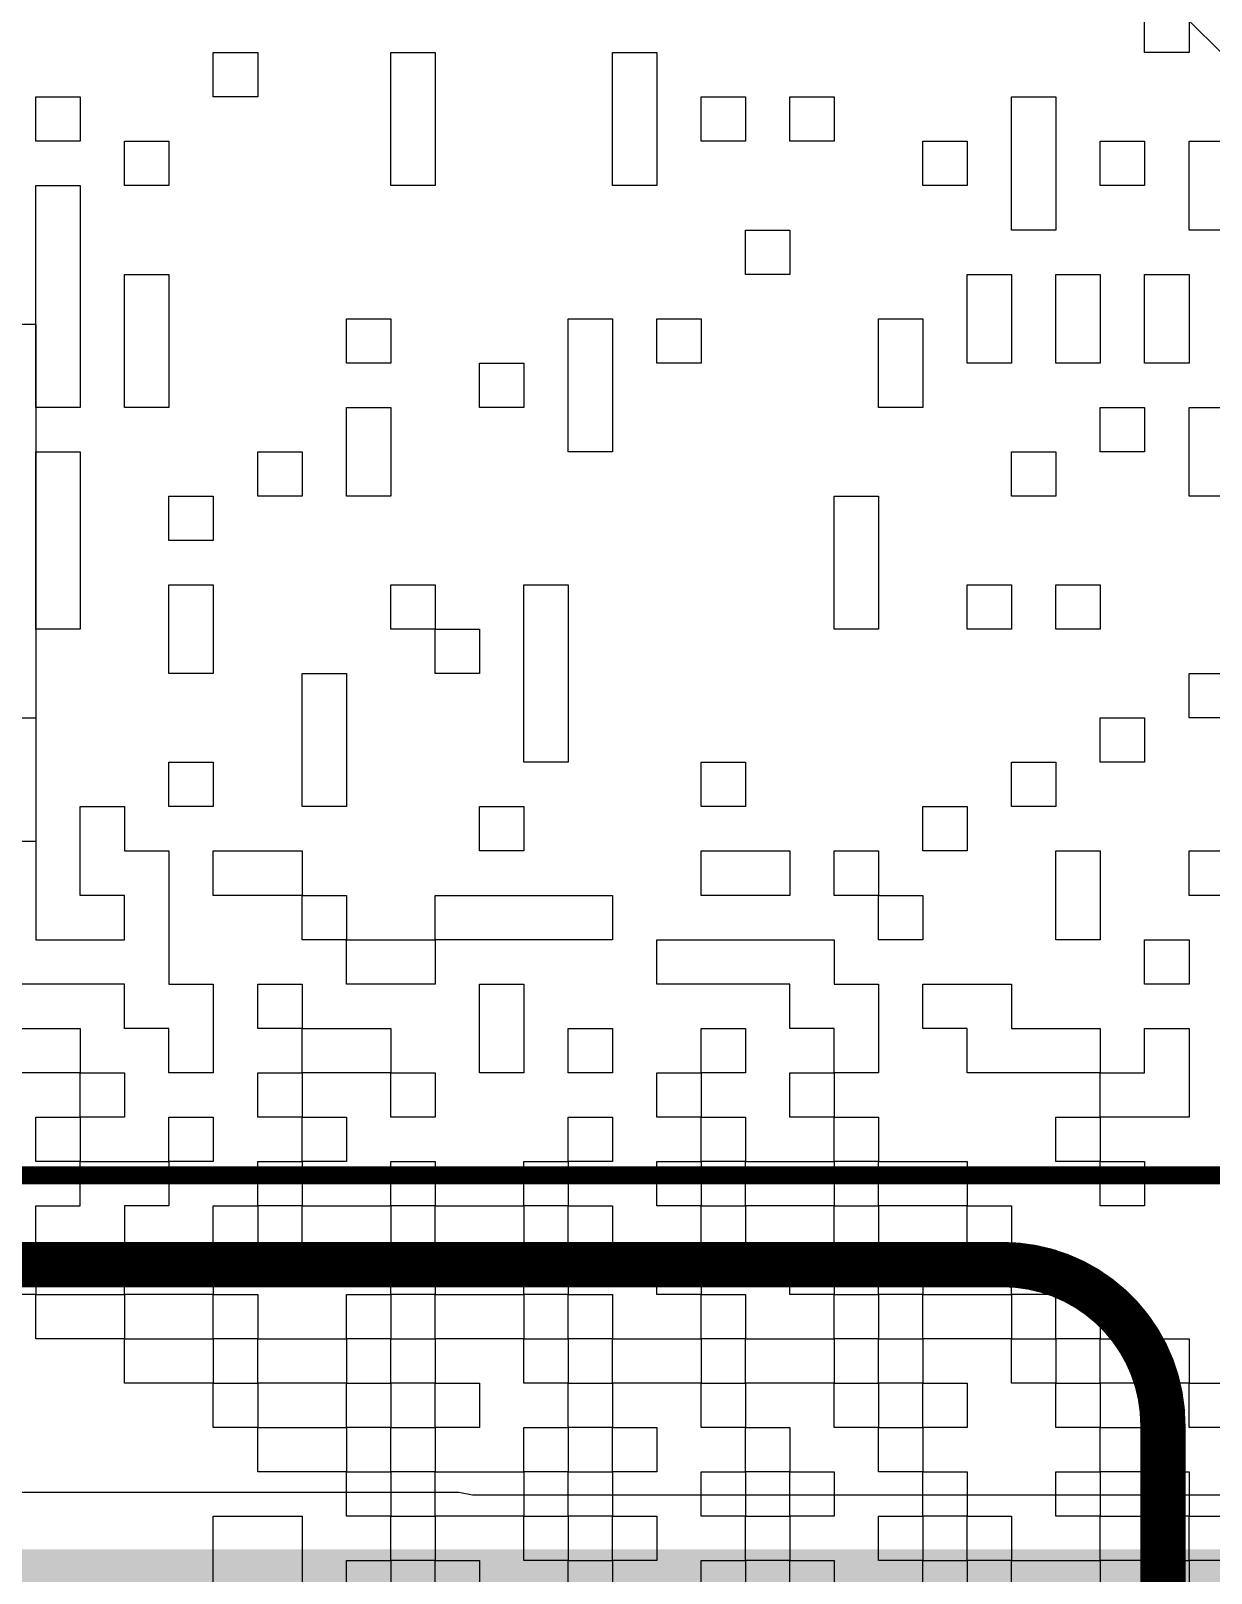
# Model space of a CAD drawing. Header units: inches. Extents: x 0.02 to 6.01, y 0.01 to 5.6.
# Drawn here: x 3.3104 to 3.4406, y 3.1008 to 3.2709 of the extents above; entities that cross this region are included whole.
import ezdxf

# ---------------------------------------------------------------- set-up
doc = ezdxf.new("R2010")
doc.units = ezdxf.units.IN
doc.header["$MEASUREMENT"] = 0
for name, color, linetype in [('Bottom Layer', 5, 'Continuous'), ('Bottom Overlay', 54, 'Continuous'), ('Mechanical 13', 56, 'Continuous'), ('Mechanical 15', 56, 'Continuous'), ('Top Layer', 1, 'Continuous'), ('Top Overlay', 2, 'Continuous'), ('Top Solder', 216, 'Continuous')]:
    doc.layers.add(name, color=color, linetype=linetype)

# ---------------------------------------------------------------- blocks, each defined once
blk = doc.blocks.new('XTAL_FOXSDLF_160_20_34')
at = {"layer": 'Top Solder'}
blk.add_hatch(color=216, dxfattribs=at).paths.add_polyline_path([(-0.29928, 0.04337), (-0.07474, 0.04337), (-0.07474, -0.04337), (-0.29928, -0.04337)])
at = {"layer": 'Mechanical 13'}
for points in [[(-0.23031, 0.05709, 0.005, 0.005, 0), (-0.23031, -0.05709, 0.005, 0.005, 0)], [(-0.2126, -0.0748, 0.005, 0.005, -0.414214), (-0.23031, -0.05709, 0.005, 0.005, 0)], [(0.2126, -0.0748, 0.005, 0.005, 0), (-0.2126, -0.0748, 0.005, 0.005, 0)]]:
    blk.add_lwpolyline(points, format="xyseb", dxfattribs=at)
for points in [[(-0.23156, -0.05709, 0.0025, 0.0025, 1), (-0.22906, -0.05709, 0.0025, 0.0025, 1)], [(-0.23156, -0.05709, 0.0025, 0.0025, 1), (-0.22906, -0.05709, 0.0025, 0.0025, 1)], [(-0.21385, -0.0748, 0.0025, 0.0025, 1), (-0.21135, -0.0748, 0.0025, 0.0025, 1)], [(-0.21385, -0.0748, 0.0025, 0.0025, 1), (-0.21135, -0.0748, 0.0025, 0.0025, 1)]]:
    blk.add_lwpolyline(points, format="xyseb", close=True, dxfattribs=at)
at = {"layer": 'Mechanical 15'}
blk.add_lwpolyline([(0.30512, -0.08465, 0.00197, 0.00197, 0), (-0.30512, -0.08465, 0.00197, 0.00197, 0)], format="xyseb", dxfattribs=at)
at = {"layer": 'Top Overlay'}
for points in [[(-0.23031, -0.04724, 0.005, 0.005, 0), (-0.23031, -0.05709, 0.005, 0.005, 0)], [(-0.2126, -0.0748, 0.005, 0.005, -0.414214), (-0.23031, -0.05709, 0.005, 0.005, 0)], [(0.2126, -0.0748, 0.005, 0.005, 0), (-0.2126, -0.0748, 0.005, 0.005, 0)]]:
    blk.add_lwpolyline(points, format="xyseb", dxfattribs=at)
for points in [[(-0.23156, -0.04724, 0.0025, 0.0025, 1), (-0.22906, -0.04724, 0.0025, 0.0025, 1)], [(-0.23156, -0.05709, 0.0025, 0.0025, 1), (-0.22906, -0.05709, 0.0025, 0.0025, 1)], [(-0.23156, -0.05709, 0.0025, 0.0025, 1), (-0.22906, -0.05709, 0.0025, 0.0025, 1)], [(-0.21385, -0.0748, 0.0025, 0.0025, 1), (-0.21135, -0.0748, 0.0025, 0.0025, 1)], [(-0.21385, -0.0748, 0.0025, 0.0025, 1), (-0.21135, -0.0748, 0.0025, 0.0025, 1)]]:
    blk.add_lwpolyline(points, format="xyseb", close=True, dxfattribs=at)

msp = doc.modelspace()

# ---------------------------------------------------------------- linework, layer by layer
at = {"layer": 'Bottom Layer'}
msp.add_lwpolyline([(4.54993, 5.5954, 0.01, 0.01, -0.760418), (3.00371, 0.01993, 0.01, 0.01, 0)], format="xyseb", dxfattribs=at)
at = {"layer": 'Bottom Overlay'}
for p, q in [((3.43329, 3.26851), (3.43329, 3.2734)), ((3.43819, 3.2734), (3.43819, 3.26851)), ((3.33053, 3.26851), (3.33543, 3.26851)), ((3.33053, 3.26361), (3.33053, 3.26851)), ((3.33543, 3.26851), (3.33543, 3.26361)), ((3.35011, 3.26361), (3.35011, 3.26851)), ((3.35011, 3.26851), (3.355, 3.26851)), ((3.355, 3.26851), (3.355, 3.25383)), ((3.37457, 3.25383), (3.37457, 3.26851)), ((3.37457, 3.26851), (3.37947, 3.26851)), ((3.37947, 3.26851), (3.37947, 3.26361)), ((3.43819, 3.26851), (3.43329, 3.26851)), ((3.31096, 3.25872), (3.31096, 3.26361)), ((3.31096, 3.26361), (3.31585, 3.26361)), ((3.31585, 3.26361), (3.31585, 3.25872)), ((3.33543, 3.26361), (3.33053, 3.26361)), ((3.35011, 3.25872), (3.35011, 3.26361)), ((3.37947, 3.26361), (3.37947, 3.25872)), ((3.38436, 3.25872), (3.38436, 3.26361)), ((3.38436, 3.26361), (3.38925, 3.26361)), ((3.38925, 3.26361), (3.38925, 3.25872)), ((3.39415, 3.25872), (3.39415, 3.26361)), ((3.39415, 3.26361), (3.39904, 3.26361)), ((3.39904, 3.26361), (3.39904, 3.25872)), ((3.41861, 3.25872), (3.41861, 3.26361)), ((3.41861, 3.26361), (3.42351, 3.26361)), ((3.42351, 3.26361), (3.42351, 3.24893)), ((3.31585, 3.25872), (3.31096, 3.25872)), ((3.32075, 3.25383), (3.32075, 3.25872)), ((3.32075, 3.25872), (3.32564, 3.25872)), ((3.32564, 3.25872), (3.32564, 3.25383)), ((3.35011, 3.25383), (3.35011, 3.25872)), ((3.37947, 3.25872), (3.37947, 3.25383)), ((3.38925, 3.25872), (3.38436, 3.25872)), ((3.39904, 3.25872), (3.39415, 3.25872)), ((3.40883, 3.25872), (3.41372, 3.25872)), ((3.40883, 3.25383), (3.40883, 3.25872)), ((3.41372, 3.25872), (3.41372, 3.25383)), ((3.41861, 3.25383), (3.41861, 3.25872)), ((3.4284, 3.25383), (3.4284, 3.25872)), ((3.4284, 3.25872), (3.43329, 3.25872)), ((3.43329, 3.25872), (3.43329, 3.25383)), ((3.43819, 3.24893), (3.43819, 3.25872)), ((3.43819, 3.25872), (3.44308, 3.25872)), ((3.31096, 3.23425), (3.31096, 3.25383)), ((3.31096, 3.25383), (3.31585, 3.25383)), ((3.31585, 3.25383), (3.31585, 3.22936)), ((3.32564, 3.25383), (3.32075, 3.25383)), ((3.355, 3.25383), (3.35011, 3.25383)), ((3.37947, 3.25383), (3.37457, 3.25383)), ((3.41372, 3.25383), (3.40883, 3.25383)), ((3.41861, 3.24893), (3.41861, 3.25383)), ((3.43329, 3.25383), (3.4284, 3.25383)), ((3.38925, 3.24893), (3.39415, 3.24893)), ((3.38925, 3.24404), (3.38925, 3.24893)), ((3.39415, 3.24893), (3.39415, 3.24404)), ((3.42351, 3.24893), (3.41861, 3.24893)), ((3.44308, 3.24893), (3.43819, 3.24893)), ((3.32075, 3.23915), (3.32075, 3.24404)), ((3.32075, 3.24404), (3.32564, 3.24404)), ((3.32564, 3.24404), (3.32564, 3.22936)), ((3.39415, 3.24404), (3.38925, 3.24404)), ((3.41372, 3.23915), (3.41372, 3.24404)), ((3.41372, 3.24404), (3.41861, 3.24404)), ((3.41861, 3.24404), (3.41861, 3.23425)), ((3.42351, 3.23425), (3.42351, 3.24404)), ((3.42351, 3.24404), (3.4284, 3.24404)), ((3.4284, 3.24404), (3.4284, 3.23915)), ((3.43329, 3.24404), (3.43819, 3.24404)), ((3.43329, 3.23425), (3.43329, 3.24404)), ((3.43819, 3.24404), (3.43819, 3.23425)), ((3.32075, 3.22936), (3.32075, 3.23915)), ((3.34521, 3.23425), (3.34521, 3.23915)), ((3.34521, 3.23915), (3.35011, 3.23915)), ((3.35011, 3.23915), (3.35011, 3.23425)), ((3.36968, 3.22447), (3.36968, 3.23915)), ((3.36968, 3.23915), (3.37457, 3.23915)), ((3.37457, 3.23915), (3.37457, 3.23425)), ((3.37947, 3.23425), (3.37947, 3.23915)), ((3.37947, 3.23915), (3.38436, 3.23915)), ((3.38436, 3.23915), (3.38436, 3.23425)), ((3.40393, 3.23425), (3.40393, 3.23915)), ((3.40393, 3.23915), (3.40883, 3.23915)), ((3.40883, 3.23915), (3.40883, 3.22936)), ((3.41372, 3.23425), (3.41372, 3.23915)), ((3.4284, 3.23915), (3.4284, 3.23425)), ((3.31096, 3.22936), (3.31096, 3.23425)), ((3.35011, 3.23425), (3.34521, 3.23425)), ((3.35989, 3.22936), (3.35989, 3.23425)), ((3.35989, 3.23425), (3.36479, 3.23425)), ((3.36479, 3.23425), (3.36479, 3.22936)), ((3.37457, 3.23425), (3.37457, 3.22447)), ((3.38436, 3.23425), (3.37947, 3.23425)), ((3.40393, 3.22936), (3.40393, 3.23425)), ((3.41861, 3.23425), (3.41372, 3.23425)), ((3.4284, 3.23425), (3.42351, 3.23425)), ((3.43819, 3.23425), (3.43329, 3.23425)), ((3.31585, 3.22936), (3.31096, 3.22936)), ((3.32564, 3.22936), (3.32075, 3.22936)), ((3.34521, 3.22936), (3.35011, 3.22936)), ((3.34521, 3.21957), (3.34521, 3.22936)), ((3.35011, 3.22936), (3.35011, 3.21957)), ((3.36479, 3.22936), (3.35989, 3.22936)), ((3.40883, 3.22936), (3.40393, 3.22936)), ((3.4284, 3.22447), (3.4284, 3.22936)), ((3.4284, 3.22936), (3.43329, 3.22936)), ((3.43329, 3.22936), (3.43329, 3.22447)), ((3.43819, 3.21957), (3.43819, 3.22936)), ((3.43819, 3.22936), (3.44308, 3.22936)), ((3.31096, 3.20489), (3.31096, 3.22447)), ((3.31096, 3.22447), (3.31585, 3.22447)), ((3.31585, 3.22447), (3.31585, 3.20489)), ((3.33543, 3.21957), (3.33543, 3.22447)), ((3.33543, 3.22447), (3.34032, 3.22447)), ((3.34032, 3.22447), (3.34032, 3.21957)), ((3.37457, 3.22447), (3.36968, 3.22447)), ((3.41861, 3.21957), (3.41861, 3.22447)), ((3.41861, 3.22447), (3.42351, 3.22447)), ((3.42351, 3.22447), (3.42351, 3.21957)), ((3.43329, 3.22447), (3.4284, 3.22447)), ((3.32564, 3.21468), (3.32564, 3.21957)), ((3.32564, 3.21957), (3.33053, 3.21957)), ((3.33053, 3.21957), (3.33053, 3.21468)), ((3.34032, 3.21957), (3.33543, 3.21957)), ((3.35011, 3.21957), (3.34521, 3.21957)), ((3.39904, 3.20979), (3.39904, 3.21957)), ((3.39904, 3.21957), (3.40393, 3.21957)), ((3.40393, 3.21957), (3.40393, 3.20489)), ((3.42351, 3.21957), (3.41861, 3.21957)), ((3.44308, 3.21957), (3.43819, 3.21957)), ((3.33053, 3.21468), (3.32564, 3.21468)), ((3.32564, 3.20489), (3.32564, 3.20979)), ((3.32564, 3.20979), (3.33053, 3.20979)), ((3.33053, 3.20979), (3.33053, 3.2)), ((3.35011, 3.20489), (3.35011, 3.20979)), ((3.35011, 3.20979), (3.355, 3.20979)), ((3.355, 3.20979), (3.355, 3.20489)), ((3.36479, 3.20489), (3.36479, 3.20979)), ((3.36479, 3.20979), (3.36968, 3.20979)), ((3.36968, 3.20979), (3.36968, 3.19021)), ((3.39904, 3.20489), (3.39904, 3.20979)), ((3.41372, 3.20489), (3.41372, 3.20979)), ((3.41372, 3.20979), (3.41861, 3.20979)), ((3.41861, 3.20979), (3.41861, 3.20489)), ((3.42351, 3.20979), (3.4284, 3.20979)), ((3.42351, 3.20489), (3.42351, 3.20979)), ((3.4284, 3.20979), (3.4284, 3.20489)), ((3.31585, 3.20489), (3.31096, 3.20489)), ((3.32564, 3.2), (3.32564, 3.20489)), ((3.355, 3.20489), (3.35011, 3.20489)), ((3.355, 3.20489), (3.35989, 3.20489)), ((3.355, 3.2), (3.355, 3.20489)), ((3.35989, 3.20489), (3.35989, 3.2)), ((3.36479, 3.19021), (3.36479, 3.20489)), ((3.40393, 3.20489), (3.39904, 3.20489)), ((3.41861, 3.20489), (3.41372, 3.20489)), ((3.4284, 3.20489), (3.42351, 3.20489)), ((3.33053, 3.2), (3.32564, 3.2)), ((3.34032, 3.18532), (3.34032, 3.2)), ((3.34032, 3.2), (3.34521, 3.2)), ((3.34521, 3.2), (3.34521, 3.19021)), ((3.35989, 3.2), (3.355, 3.2)), ((3.43819, 3.19511), (3.43819, 3.2)), ((3.43819, 3.2), (3.44308, 3.2)), ((3.30607, 3.19511), (3.31096, 3.19511)), ((3.31096, 3.19511), (3.31096, 3.17064)), ((3.4284, 3.19021), (3.4284, 3.19511)), ((3.4284, 3.19511), (3.43329, 3.19511)), ((3.43329, 3.19511), (3.43329, 3.19021)), ((3.44308, 3.19511), (3.43819, 3.19511)), ((3.32564, 3.18532), (3.32564, 3.19021)), ((3.32564, 3.19021), (3.33053, 3.19021)), ((3.33053, 3.19021), (3.33053, 3.18532)), ((3.34521, 3.19021), (3.34521, 3.18532)), ((3.36968, 3.19021), (3.36479, 3.19021)), ((3.38436, 3.18532), (3.38436, 3.19021)), ((3.38436, 3.19021), (3.38925, 3.19021)), ((3.38925, 3.19021), (3.38925, 3.18532)), ((3.41861, 3.18532), (3.41861, 3.19021)), ((3.41861, 3.19021), (3.42351, 3.19021)), ((3.42351, 3.19021), (3.42351, 3.18532)), ((3.43329, 3.19021), (3.4284, 3.19021)), ((3.31585, 3.17553), (3.31585, 3.18532)), ((3.31585, 3.18532), (3.32075, 3.18532)), ((3.32075, 3.18532), (3.32075, 3.18043)), ((3.33053, 3.18532), (3.32564, 3.18532)), ((3.34521, 3.18532), (3.34032, 3.18532)), ((3.35989, 3.18532), (3.36479, 3.18532)), ((3.35989, 3.18043), (3.35989, 3.18532)), ((3.36479, 3.18532), (3.36479, 3.18043)), ((3.38925, 3.18532), (3.38436, 3.18532)), ((3.40883, 3.18043), (3.40883, 3.18532)), ((3.40883, 3.18532), (3.41372, 3.18532)), ((3.41372, 3.18532), (3.41372, 3.18043)), ((3.42351, 3.18532), (3.41861, 3.18532)), ((3.32075, 3.18043), (3.32564, 3.18043)), ((3.32564, 3.18043), (3.32564, 3.16575)), ((3.33053, 3.17553), (3.33053, 3.18043)), ((3.33053, 3.18043), (3.34032, 3.18043)), ((3.34032, 3.18043), (3.34032, 3.17553)), ((3.36479, 3.18043), (3.35989, 3.18043)), ((3.38436, 3.17553), (3.38436, 3.18043)), ((3.38436, 3.18043), (3.39415, 3.18043)), ((3.39415, 3.18043), (3.39415, 3.17553)), ((3.39904, 3.17553), (3.39904, 3.18043)), ((3.39904, 3.18043), (3.40393, 3.18043)), ((3.40393, 3.18043), (3.40393, 3.17553)), ((3.41372, 3.18043), (3.40883, 3.18043)), ((3.42351, 3.17064), (3.42351, 3.18043)), ((3.42351, 3.18043), (3.4284, 3.18043)), ((3.4284, 3.18043), (3.4284, 3.17553)), ((3.43819, 3.17553), (3.43819, 3.18043)), ((3.43819, 3.18043), (3.44308, 3.18043)), ((3.32075, 3.17553), (3.31585, 3.17553)), ((3.32075, 3.17064), (3.32075, 3.17553)), ((3.33543, 3.17553), (3.33053, 3.17553)), ((3.34032, 3.17553), (3.33543, 3.17553)), ((3.34032, 3.17553), (3.34521, 3.17553)), ((3.34032, 3.17064), (3.34032, 3.17553)), ((3.34521, 3.17553), (3.34521, 3.17064)), ((3.355, 3.17064), (3.355, 3.17553)), ((3.355, 3.17553), (3.37457, 3.17553)), ((3.37457, 3.17553), (3.37457, 3.17064)), ((3.38925, 3.17553), (3.38436, 3.17553)), ((3.39415, 3.17553), (3.38925, 3.17553)), ((3.40393, 3.17553), (3.39904, 3.17553)), ((3.40393, 3.17553), (3.40883, 3.17553)), ((3.40393, 3.17064), (3.40393, 3.17553)), ((3.40883, 3.17553), (3.40883, 3.17064)), ((3.4284, 3.17553), (3.4284, 3.17064)), ((3.44308, 3.17553), (3.43819, 3.17553)), ((3.31096, 3.17064), (3.32075, 3.17064)), ((3.34521, 3.17064), (3.34032, 3.17064)), ((3.34521, 3.16575), (3.34521, 3.17064)), ((3.34521, 3.17064), (3.355, 3.17064)), ((3.355, 3.17064), (3.355, 3.16575)), ((3.37457, 3.17064), (3.355, 3.17064)), ((3.37947, 3.16575), (3.37947, 3.17064)), ((3.37947, 3.17064), (3.39904, 3.17064)), ((3.39904, 3.17064), (3.39904, 3.16575)), ((3.40883, 3.17064), (3.40393, 3.17064)), ((3.4284, 3.17064), (3.42351, 3.17064)), ((3.43329, 3.16575), (3.43329, 3.17064)), ((3.43329, 3.17064), (3.43819, 3.17064)), ((3.43819, 3.17064), (3.43819, 3.16575)), ((3.31585, 3.16575), (3.30607, 3.16575)), ((3.32075, 3.16575), (3.31585, 3.16575)), ((3.32075, 3.16085), (3.32075, 3.16575)), ((3.32564, 3.16575), (3.33053, 3.16575)), ((3.33053, 3.16575), (3.33053, 3.15596)), ((3.33543, 3.16575), (3.34032, 3.16575)), ((3.33543, 3.16085), (3.33543, 3.16575)), ((3.34032, 3.16575), (3.34032, 3.16085)), ((3.355, 3.16575), (3.34521, 3.16575)), ((3.35989, 3.16575), (3.36479, 3.16575)), ((3.35989, 3.15596), (3.35989, 3.16575)), ((3.36479, 3.16575), (3.36479, 3.15596)), ((3.39415, 3.16575), (3.37947, 3.16575)), ((3.39415, 3.16085), (3.39415, 3.16575)), ((3.39904, 3.16575), (3.40393, 3.16575)), ((3.40393, 3.16575), (3.40393, 3.15596)), ((3.40883, 3.16085), (3.40883, 3.16575)), ((3.40883, 3.16575), (3.41861, 3.16575)), ((3.41861, 3.16575), (3.41861, 3.16085)), ((3.43819, 3.16575), (3.43329, 3.16575)), ((3.30607, 3.16085), (3.31585, 3.16085)), ((3.31585, 3.16085), (3.31585, 3.15596)), ((3.32564, 3.16085), (3.32075, 3.16085)), ((3.32564, 3.15596), (3.32564, 3.16085)), ((3.34032, 3.16085), (3.33543, 3.16085)), ((3.34032, 3.15596), (3.34032, 3.16085)), ((3.34032, 3.16085), (3.34521, 3.16085)), ((3.34521, 3.16085), (3.35011, 3.16085)), ((3.35011, 3.16085), (3.35011, 3.15596)), ((3.36968, 3.16085), (3.37457, 3.16085)), ((3.36968, 3.15596), (3.36968, 3.16085)), ((3.37457, 3.16085), (3.37457, 3.15596)), ((3.38436, 3.15596), (3.38436, 3.16085)), ((3.38436, 3.16085), (3.38925, 3.16085)), ((3.38925, 3.16085), (3.38925, 3.15596)), ((3.39904, 3.16085), (3.39415, 3.16085)), ((3.39904, 3.15596), (3.39904, 3.16085)), ((3.41372, 3.16085), (3.40883, 3.16085)), ((3.41372, 3.15596), (3.41372, 3.16085)), ((3.41861, 3.16085), (3.4284, 3.16085)), ((3.4284, 3.16085), (3.4284, 3.15596)), ((3.43329, 3.15596), (3.43329, 3.16085)), ((3.43329, 3.16085), (3.43819, 3.16085)), ((3.43819, 3.16085), (3.43819, 3.15107)), ((3.31585, 3.15596), (3.30607, 3.15596)), ((3.31585, 3.15596), (3.32075, 3.15596)), ((3.31585, 3.15107), (3.31585, 3.15596)), ((3.32075, 3.15596), (3.32075, 3.15107)), ((3.33053, 3.15596), (3.32564, 3.15596)), ((3.33543, 3.15107), (3.33543, 3.15596)), ((3.33543, 3.15596), (3.34032, 3.15596)), ((3.34032, 3.15596), (3.34032, 3.15107)), ((3.35011, 3.15596), (3.34032, 3.15596)), ((3.35011, 3.15107), (3.35011, 3.15596)), ((3.35011, 3.15596), (3.355, 3.15596)), ((3.355, 3.15596), (3.355, 3.15107)), ((3.36479, 3.15596), (3.35989, 3.15596)), ((3.37457, 3.15596), (3.36968, 3.15596)), ((3.37947, 3.15107), (3.37947, 3.15596)), ((3.37947, 3.15596), (3.38436, 3.15596)), ((3.38436, 3.15596), (3.38436, 3.15107)), ((3.38925, 3.15596), (3.38436, 3.15596)), ((3.39415, 3.15107), (3.39415, 3.15596)), ((3.39415, 3.15596), (3.39904, 3.15596)), ((3.39904, 3.15596), (3.39904, 3.15107)), ((3.40393, 3.15596), (3.39904, 3.15596)), ((3.4284, 3.15596), (3.41372, 3.15596)), ((3.4284, 3.15107), (3.4284, 3.15596)), ((3.4284, 3.15596), (3.43329, 3.15596)), ((3.31096, 3.15107), (3.31585, 3.15107)), ((3.31096, 3.14617), (3.31096, 3.15107)), ((3.32075, 3.15107), (3.31585, 3.15107)), ((3.31585, 3.15107), (3.31585, 3.14617)), ((3.32564, 3.14617), (3.32564, 3.15107)), ((3.32564, 3.15107), (3.33053, 3.15107)), ((3.33053, 3.15107), (3.33053, 3.14617)), ((3.34032, 3.15107), (3.33543, 3.15107)), ((3.34032, 3.14617), (3.34032, 3.15107)), ((3.34032, 3.15107), (3.34521, 3.15107)), ((3.34521, 3.15107), (3.34521, 3.14617)), ((3.355, 3.15107), (3.35011, 3.15107)), ((3.36968, 3.14617), (3.36968, 3.15107)), ((3.36968, 3.15107), (3.37457, 3.15107)), ((3.37457, 3.15107), (3.37457, 3.14617)), ((3.38436, 3.15107), (3.37947, 3.15107)), ((3.38436, 3.15107), (3.38925, 3.15107)), ((3.38436, 3.14617), (3.38436, 3.15107)), ((3.38925, 3.15107), (3.38925, 3.14617)), ((3.39904, 3.15107), (3.39415, 3.15107)), ((3.39904, 3.14617), (3.39904, 3.15107)), ((3.39904, 3.15107), (3.40393, 3.15107)), ((3.40393, 3.15107), (3.40393, 3.14617)), ((3.42351, 3.14617), (3.42351, 3.15107)), ((3.42351, 3.15107), (3.4284, 3.15107)), ((3.4284, 3.15107), (3.4284, 3.14617)), ((3.43819, 3.15107), (3.4284, 3.15107)), ((3.31585, 3.14617), (3.31096, 3.14617)), ((3.31585, 3.14128), (3.31585, 3.14617)), ((3.31585, 3.14617), (3.32564, 3.14617)), ((3.33053, 3.14617), (3.32564, 3.14617)), ((3.32564, 3.14617), (3.32564, 3.14128)), ((3.33543, 3.14128), (3.33543, 3.14617)), ((3.33543, 3.14617), (3.34032, 3.14617)), ((3.34032, 3.14617), (3.34032, 3.14128)), ((3.34521, 3.14617), (3.34032, 3.14617)), ((3.35011, 3.14128), (3.35011, 3.14617)), ((3.35011, 3.14617), (3.355, 3.14617)), ((3.355, 3.14617), (3.355, 3.14128)), ((3.36479, 3.14128), (3.36479, 3.14617)), ((3.36479, 3.14617), (3.36968, 3.14617)), ((3.37457, 3.14617), (3.36968, 3.14617)), ((3.36968, 3.14617), (3.36968, 3.14128)), ((3.37947, 3.14128), (3.37947, 3.14617)), ((3.37947, 3.14617), (3.38436, 3.14617)), ((3.38925, 3.14617), (3.38436, 3.14617)), ((3.38436, 3.14617), (3.38436, 3.14128)), ((3.38925, 3.14128), (3.38925, 3.14617)), ((3.38925, 3.14617), (3.39904, 3.14617)), ((3.40393, 3.14617), (3.39904, 3.14617)), ((3.39904, 3.14617), (3.39904, 3.14128)), ((3.40393, 3.14128), (3.40393, 3.14617)), ((3.40393, 3.14617), (3.41372, 3.14617)), ((3.41372, 3.14617), (3.41372, 3.14128)), ((3.4284, 3.14617), (3.42351, 3.14617)), ((3.4284, 3.14128), (3.4284, 3.14617)), ((3.4284, 3.14617), (3.43329, 3.14617)), ((3.43329, 3.14617), (3.43329, 3.14128)), ((3.31096, 3.13639), (3.31096, 3.14128)), ((3.31096, 3.14128), (3.31585, 3.14128)), ((3.32564, 3.14128), (3.32075, 3.14128)), ((3.32075, 3.14128), (3.32075, 3.13639)), ((3.33053, 3.13639), (3.33053, 3.14128)), ((3.33053, 3.14128), (3.33543, 3.14128)), ((3.33543, 3.14128), (3.33543, 3.13639)), ((3.34032, 3.14128), (3.33543, 3.14128)), ((3.34032, 3.13639), (3.34032, 3.14128)), ((3.34032, 3.14128), (3.35011, 3.14128)), ((3.355, 3.14128), (3.35011, 3.14128)), ((3.35011, 3.14128), (3.35011, 3.13639)), ((3.355, 3.13639), (3.355, 3.14128)), ((3.355, 3.14128), (3.36479, 3.14128)), ((3.36479, 3.14128), (3.36479, 3.13639)), ((3.36968, 3.14128), (3.36479, 3.14128)), ((3.36968, 3.14128), (3.37457, 3.14128)), ((3.36968, 3.13639), (3.36968, 3.14128)), ((3.37457, 3.14128), (3.37457, 3.13639)), ((3.38436, 3.14128), (3.37947, 3.14128)), ((3.38436, 3.13639), (3.38436, 3.14128)), ((3.38436, 3.14128), (3.38925, 3.14128)), ((3.38925, 3.14128), (3.38925, 3.13639)), ((3.39904, 3.14128), (3.38925, 3.14128)), ((3.39904, 3.13639), (3.39904, 3.14128)), ((3.39904, 3.14128), (3.40393, 3.14128)), ((3.40393, 3.14128), (3.40393, 3.13639)), ((3.41372, 3.14128), (3.40393, 3.14128)), ((3.41372, 3.13639), (3.41372, 3.14128)), ((3.41372, 3.14128), (3.41861, 3.14128)), ((3.41861, 3.14128), (3.41861, 3.13639)), ((3.43329, 3.14128), (3.4284, 3.14128)), ((3.29628, 3.13639), (3.31096, 3.13639)), ((3.31096, 3.13639), (3.31096, 3.13149)), ((3.32075, 3.13639), (3.31096, 3.13639)), ((3.32075, 3.13149), (3.32075, 3.13639)), ((3.32075, 3.13639), (3.33053, 3.13639)), ((3.33543, 3.13639), (3.33053, 3.13639)), ((3.33053, 3.13639), (3.33053, 3.13149)), ((3.35011, 3.13639), (3.34032, 3.13639)), ((3.35011, 3.13639), (3.355, 3.13639)), ((3.35011, 3.13149), (3.35011, 3.13639)), ((3.355, 3.13639), (3.355, 3.13149)), ((3.35989, 3.13639), (3.355, 3.13639)), ((3.36479, 3.13639), (3.35989, 3.13639)), ((3.36479, 3.13149), (3.36479, 3.13639)), ((3.36479, 3.13639), (3.36968, 3.13639)), ((3.36968, 3.13639), (3.36968, 3.13149)), ((3.37457, 3.13639), (3.36968, 3.13639)), ((3.37947, 3.13639), (3.38436, 3.13639)), ((3.37947, 3.13149), (3.37947, 3.13639)), ((3.38436, 3.13639), (3.38436, 3.13149)), ((3.38925, 3.13639), (3.38436, 3.13639)), ((3.39415, 3.13149), (3.39415, 3.13639)), ((3.39415, 3.13639), (3.39904, 3.13639)), ((3.39904, 3.13639), (3.39904, 3.13149)), ((3.40393, 3.13639), (3.39904, 3.13639)), ((3.40393, 3.13149), (3.40393, 3.13639)), ((3.40393, 3.13639), (3.40883, 3.13639)), ((3.40883, 3.13639), (3.40883, 3.13149)), ((3.41861, 3.13639), (3.41372, 3.13639)), ((3.41861, 3.13149), (3.41861, 3.13639)), ((3.41861, 3.13639), (3.42351, 3.13639)), ((3.42351, 3.13639), (3.42351, 3.13149)), ((3.31096, 3.13149), (3.29628, 3.13149)), ((3.31096, 3.13149), (3.31585, 3.13149)), ((3.31096, 3.1266), (3.31096, 3.13149)), ((3.31585, 3.13149), (3.32075, 3.13149)), ((3.32075, 3.13149), (3.32075, 3.1266)), ((3.32564, 3.13149), (3.32075, 3.13149)), ((3.33053, 3.13149), (3.32564, 3.13149)), ((3.33053, 3.1266), (3.33053, 3.13149)), ((3.33053, 3.13149), (3.33543, 3.13149)), ((3.33543, 3.13149), (3.33543, 3.1266)), ((3.34521, 3.1266), (3.34521, 3.13149)), ((3.34521, 3.13149), (3.35011, 3.13149)), ((3.355, 3.13149), (3.35011, 3.13149)), ((3.35011, 3.13149), (3.35011, 3.1266)), ((3.355, 3.1266), (3.355, 3.13149)), ((3.355, 3.13149), (3.36479, 3.13149)), ((3.36479, 3.13149), (3.36479, 3.1266)), ((3.36968, 3.13149), (3.36479, 3.13149)), ((3.36968, 3.13149), (3.37457, 3.13149)), ((3.36968, 3.1266), (3.36968, 3.13149)), ((3.37457, 3.13149), (3.37457, 3.1266)), ((3.38436, 3.13149), (3.37947, 3.13149)), ((3.38436, 3.1266), (3.38436, 3.13149)), ((3.38436, 3.13149), (3.38925, 3.13149)), ((3.38925, 3.13149), (3.38925, 3.1266)), ((3.39904, 3.13149), (3.39415, 3.13149)), ((3.39904, 3.1266), (3.39904, 3.13149)), ((3.39904, 3.13149), (3.40393, 3.13149)), ((3.40883, 3.13149), (3.40393, 3.13149)), ((3.40393, 3.13149), (3.40393, 3.1266)), ((3.40883, 3.1266), (3.40883, 3.13149)), ((3.40883, 3.13149), (3.41861, 3.13149)), ((3.41861, 3.13149), (3.41861, 3.1266)), ((3.42351, 3.13149), (3.41861, 3.13149)), ((3.42351, 3.13149), (3.4284, 3.13149)), ((3.42351, 3.1266), (3.42351, 3.13149)), ((3.4284, 3.13149), (3.4284, 3.1266)), ((3.32075, 3.1266), (3.31096, 3.1266)), ((3.32075, 3.12171), (3.32075, 3.1266)), ((3.32075, 3.1266), (3.33053, 3.1266)), ((3.33053, 3.1266), (3.33053, 3.12171)), ((3.33543, 3.1266), (3.33053, 3.1266)), ((3.33543, 3.12171), (3.33543, 3.1266)), ((3.33543, 3.1266), (3.34521, 3.1266)), ((3.34521, 3.1266), (3.34521, 3.12171)), ((3.35011, 3.1266), (3.34521, 3.1266)), ((3.35011, 3.1266), (3.355, 3.1266)), ((3.35011, 3.12171), (3.35011, 3.1266)), ((3.35989, 3.1266), (3.355, 3.1266)), ((3.355, 3.1266), (3.355, 3.12171)), ((3.36479, 3.1266), (3.35989, 3.1266)), ((3.36479, 3.12171), (3.36479, 3.1266)), ((3.36479, 3.1266), (3.36968, 3.1266)), ((3.36968, 3.1266), (3.36968, 3.12171)), ((3.37457, 3.1266), (3.36968, 3.1266)), ((3.37457, 3.12171), (3.37457, 3.1266)), ((3.37457, 3.1266), (3.38436, 3.1266)), ((3.38436, 3.1266), (3.38436, 3.12171)), ((3.38925, 3.1266), (3.38436, 3.1266)), ((3.38925, 3.1266), (3.39904, 3.1266)), ((3.38925, 3.12171), (3.38925, 3.1266)), ((3.40393, 3.1266), (3.39904, 3.1266)), ((3.39904, 3.1266), (3.39904, 3.12171)), ((3.40393, 3.12171), (3.40393, 3.1266)), ((3.40393, 3.1266), (3.40883, 3.1266)), ((3.40883, 3.1266), (3.40883, 3.12171)), ((3.41861, 3.1266), (3.40883, 3.1266)), ((3.41861, 3.12171), (3.41861, 3.1266)), ((3.41861, 3.1266), (3.42351, 3.1266)), ((3.42351, 3.1266), (3.42351, 3.12171)), ((3.4284, 3.1266), (3.42351, 3.1266)), ((3.4284, 3.12171), (3.4284, 3.1266)), ((3.4284, 3.1266), (3.43329, 3.1266)), ((3.43329, 3.1266), (3.43819, 3.1266)), ((3.43819, 3.1266), (3.43819, 3.12171)), ((3.33053, 3.12171), (3.32075, 3.12171)), ((3.33053, 3.11681), (3.33053, 3.12171)), ((3.33053, 3.12171), (3.33543, 3.12171)), ((3.33543, 3.12171), (3.33543, 3.11681)), ((3.34521, 3.12171), (3.33543, 3.12171)), ((3.34521, 3.11681), (3.34521, 3.12171)), ((3.34521, 3.12171), (3.35011, 3.12171)), ((3.355, 3.12171), (3.35011, 3.12171)), ((3.35011, 3.12171), (3.35011, 3.11681)), ((3.355, 3.11681), (3.355, 3.12171)), ((3.355, 3.12171), (3.35989, 3.12171)), ((3.35989, 3.12171), (3.35989, 3.11681)), ((3.36968, 3.12171), (3.36479, 3.12171)), ((3.36968, 3.11681), (3.36968, 3.12171)), ((3.36968, 3.12171), (3.37457, 3.12171)), ((3.38436, 3.12171), (3.37457, 3.12171)), ((3.37457, 3.12171), (3.37457, 3.11681)), ((3.38436, 3.12171), (3.38925, 3.12171)), ((3.38436, 3.11681), (3.38436, 3.12171)), ((3.38925, 3.12171), (3.38925, 3.11681)), ((3.39904, 3.12171), (3.38925, 3.12171)), ((3.39904, 3.11681), (3.39904, 3.12171)), ((3.39904, 3.12171), (3.40393, 3.12171)), ((3.40393, 3.12171), (3.40393, 3.11681)), ((3.40883, 3.12171), (3.40393, 3.12171)), ((3.40883, 3.12171), (3.41372, 3.12171)), ((3.40883, 3.11681), (3.40883, 3.12171)), ((3.41372, 3.12171), (3.41372, 3.11681)), ((3.42351, 3.12171), (3.41861, 3.12171)), ((3.42351, 3.11681), (3.42351, 3.12171)), ((3.42351, 3.12171), (3.4284, 3.12171)), ((3.43819, 3.12171), (3.4284, 3.12171)), ((3.4284, 3.12171), (3.4284, 3.11681)), ((3.43819, 3.11681), (3.43819, 3.12171)), ((3.43819, 3.12171), (3.44308, 3.12171)), ((3.33543, 3.11681), (3.33053, 3.11681)), ((3.33543, 3.11192), (3.33543, 3.11681)), ((3.33543, 3.11681), (3.34521, 3.11681)), ((3.35011, 3.11681), (3.34521, 3.11681)), ((3.34521, 3.11681), (3.34521, 3.11192)), ((3.35011, 3.11192), (3.35011, 3.11681)), ((3.35011, 3.11681), (3.355, 3.11681)), ((3.35989, 3.11681), (3.355, 3.11681)), ((3.355, 3.11681), (3.355, 3.11192)), ((3.36479, 3.11192), (3.36479, 3.11681)), ((3.36479, 3.11681), (3.36968, 3.11681)), ((3.37457, 3.11681), (3.36968, 3.11681)), ((3.36968, 3.11681), (3.36968, 3.11192)), ((3.37457, 3.11192), (3.37457, 3.11681)), ((3.37457, 3.11681), (3.37947, 3.11681)), ((3.37947, 3.11681), (3.37947, 3.11192)), ((3.38925, 3.11681), (3.38436, 3.11681)), ((3.38925, 3.11192), (3.38925, 3.11681)), ((3.38925, 3.11681), (3.39415, 3.11681)), ((3.39415, 3.11681), (3.39415, 3.11192)), ((3.40393, 3.11681), (3.39904, 3.11681)), ((3.40393, 3.11192), (3.40393, 3.11681)), ((3.40393, 3.11681), (3.40883, 3.11681)), ((3.40883, 3.11681), (3.40883, 3.11192)), ((3.41372, 3.11681), (3.40883, 3.11681)), ((3.4284, 3.11681), (3.42351, 3.11681)), ((3.4284, 3.11681), (3.43329, 3.11681)), ((3.4284, 3.11192), (3.4284, 3.11681)), ((3.43329, 3.11681), (3.43329, 3.11192)), ((3.44308, 3.11681), (3.43819, 3.11681)), ((3.34521, 3.11192), (3.33543, 3.11192)), ((3.34521, 3.10703), (3.34521, 3.11192)), ((3.34521, 3.11192), (3.35011, 3.11192)), ((3.35011, 3.11192), (3.35011, 3.10703)), ((3.355, 3.11192), (3.35011, 3.11192)), ((3.355, 3.10703), (3.355, 3.11192)), ((3.355, 3.11192), (3.36479, 3.11192)), ((3.36479, 3.11192), (3.36479, 3.10703)), ((3.36968, 3.11192), (3.36479, 3.11192)), ((3.36968, 3.10703), (3.36968, 3.11192)), ((3.36968, 3.11192), (3.37457, 3.11192)), ((3.37457, 3.11192), (3.37457, 3.10703)), ((3.37947, 3.11192), (3.37457, 3.11192)), ((3.38436, 3.10703), (3.38436, 3.11192)), ((3.38436, 3.11192), (3.38925, 3.11192)), ((3.38925, 3.11192), (3.38925, 3.10703)), ((3.39415, 3.11192), (3.38925, 3.11192)), ((3.39415, 3.11192), (3.39904, 3.11192)), ((3.39415, 3.10703), (3.39415, 3.11192)), ((3.39904, 3.11192), (3.39904, 3.10703)), ((3.40883, 3.11192), (3.40393, 3.11192)), ((3.40883, 3.10703), (3.40883, 3.11192)), ((3.40883, 3.11192), (3.41372, 3.11192)), ((3.41372, 3.11192), (3.41372, 3.10703)), ((3.42351, 3.10703), (3.42351, 3.11192)), ((3.42351, 3.11192), (3.4284, 3.11192)), ((3.4284, 3.11192), (3.4284, 3.10703)), ((3.43329, 3.11192), (3.4284, 3.11192)), ((3.43329, 3.10703), (3.43329, 3.11192)), ((3.43329, 3.11192), (3.43819, 3.11192)), ((3.43819, 3.11192), (3.43819, 3.10703)), ((3.33053, 3.09724), (3.33053, 3.10703)), ((3.33053, 3.10703), (3.34032, 3.10703)), ((3.34032, 3.10703), (3.34032, 3.10213)), ((3.35011, 3.10703), (3.34521, 3.10703)), ((3.35011, 3.10213), (3.35011, 3.10703)), ((3.35011, 3.10703), (3.355, 3.10703)), ((3.35989, 3.10703), (3.355, 3.10703)), ((3.355, 3.10703), (3.355, 3.10213)), ((3.36479, 3.10703), (3.35989, 3.10703)), ((3.36479, 3.10703), (3.36968, 3.10703)), ((3.36479, 3.10213), (3.36479, 3.10703)), ((3.37457, 3.10703), (3.36968, 3.10703)), ((3.36968, 3.10703), (3.36968, 3.10213)), ((3.37457, 3.10213), (3.37457, 3.10703)), ((3.37457, 3.10703), (3.37947, 3.10703)), ((3.37947, 3.10703), (3.37947, 3.10213)), ((3.38925, 3.10703), (3.38436, 3.10703)), ((3.38925, 3.10213), (3.38925, 3.10703)), ((3.38925, 3.10703), (3.39415, 3.10703)), ((3.39415, 3.10703), (3.39415, 3.10213)), ((3.39904, 3.10703), (3.39415, 3.10703)), ((3.40393, 3.10213), (3.40393, 3.10703)), ((3.40393, 3.10703), (3.40883, 3.10703)), ((3.40883, 3.10703), (3.40883, 3.10213)), ((3.41372, 3.10703), (3.40883, 3.10703)), ((3.41372, 3.10213), (3.41372, 3.10703)), ((3.41372, 3.10703), (3.41861, 3.10703)), ((3.41861, 3.10703), (3.41861, 3.10213)), ((3.4284, 3.10703), (3.42351, 3.10703)), ((3.4284, 3.10703), (3.43329, 3.10703)), ((3.4284, 3.10213), (3.4284, 3.10703)), ((3.43329, 3.10703), (3.43329, 3.10213)), ((3.43819, 3.10703), (3.43329, 3.10703)), ((3.43819, 3.10703), (3.44308, 3.10703)), ((3.43819, 3.10213), (3.43819, 3.10703)), ((3.34032, 3.10213), (3.34032, 3.09724)), ((3.34521, 3.09724), (3.34521, 3.10213)), ((3.34521, 3.10213), (3.35011, 3.10213)), ((3.355, 3.10213), (3.35011, 3.10213)), ((3.35011, 3.10213), (3.35011, 3.09724)), ((3.355, 3.09724), (3.355, 3.10213)), ((3.355, 3.10213), (3.35989, 3.10213)), ((3.35989, 3.10213), (3.35989, 3.09724)), ((3.36968, 3.10213), (3.36479, 3.10213)), ((3.36968, 3.09724), (3.36968, 3.10213)), ((3.36968, 3.10213), (3.37457, 3.10213)), ((3.37457, 3.10213), (3.37457, 3.09724)), ((3.37947, 3.10213), (3.37457, 3.10213)), ((3.38436, 3.09724), (3.38436, 3.10213)), ((3.38436, 3.10213), (3.38925, 3.10213)), ((3.38925, 3.10213), (3.38925, 3.09724)), ((3.39415, 3.10213), (3.38925, 3.10213)), ((3.39415, 3.10213), (3.39904, 3.10213)), ((3.39415, 3.09724), (3.39415, 3.10213)), ((3.39904, 3.10213), (3.39904, 3.09724)), ((3.40883, 3.10213), (3.40393, 3.10213)), ((3.40883, 3.09724), (3.40883, 3.10213)), ((3.40883, 3.10213), (3.41372, 3.10213)), ((3.41372, 3.10213), (3.41372, 3.09724)), ((3.41861, 3.10213), (3.41372, 3.10213)), ((3.41861, 3.09724), (3.41861, 3.10213)), ((3.41861, 3.10213), (3.4284, 3.10213)), ((3.4284, 3.10213), (3.4284, 3.09724)), ((3.43329, 3.10213), (3.4284, 3.10213)), ((3.43329, 3.10213), (3.43819, 3.10213)), ((3.43329, 3.09724), (3.43329, 3.10213)), ((3.43819, 3.10213), (3.43819, 3.09724)), ((3.44308, 3.10213), (3.43819, 3.10213))]:
    msp.add_line(p, q, dxfattribs=at)
at = {"layer": 'Top Layer'}
for p, q in [((3.37207, 3.33818), (3.49998, 3.21026)), ((3.311, 3.2385), (3.28663, 3.2385)), ((3.311, 3.1815), (3.311, 3.2385)), ((3.29829, 3.1815), (3.311, 3.1815)), ((3.35764, 3.10966), (3.29903, 3.10966)), ((3.35912, 3.10937), (3.35764, 3.10966)), ((3.49998, 3.10937), (3.35912, 3.10937))]:
    msp.add_line(p, q, dxfattribs=at)
msp.add_lwpolyline([(4.54809, 5.5936, 0.01, 0.01, -0.760418), (3.00187, 0.01813, 0.01, 0.01, 0)], format="xyseb", dxfattribs=at)

# ---------------------------------------------------------------- block references
at = {"rotation": 180}
msp.add_blockref('XTAL_FOXSDLF_160_20_34', (3.205, 3.06), dxfattribs=at)

doc.saveas('drawing.dxf')
